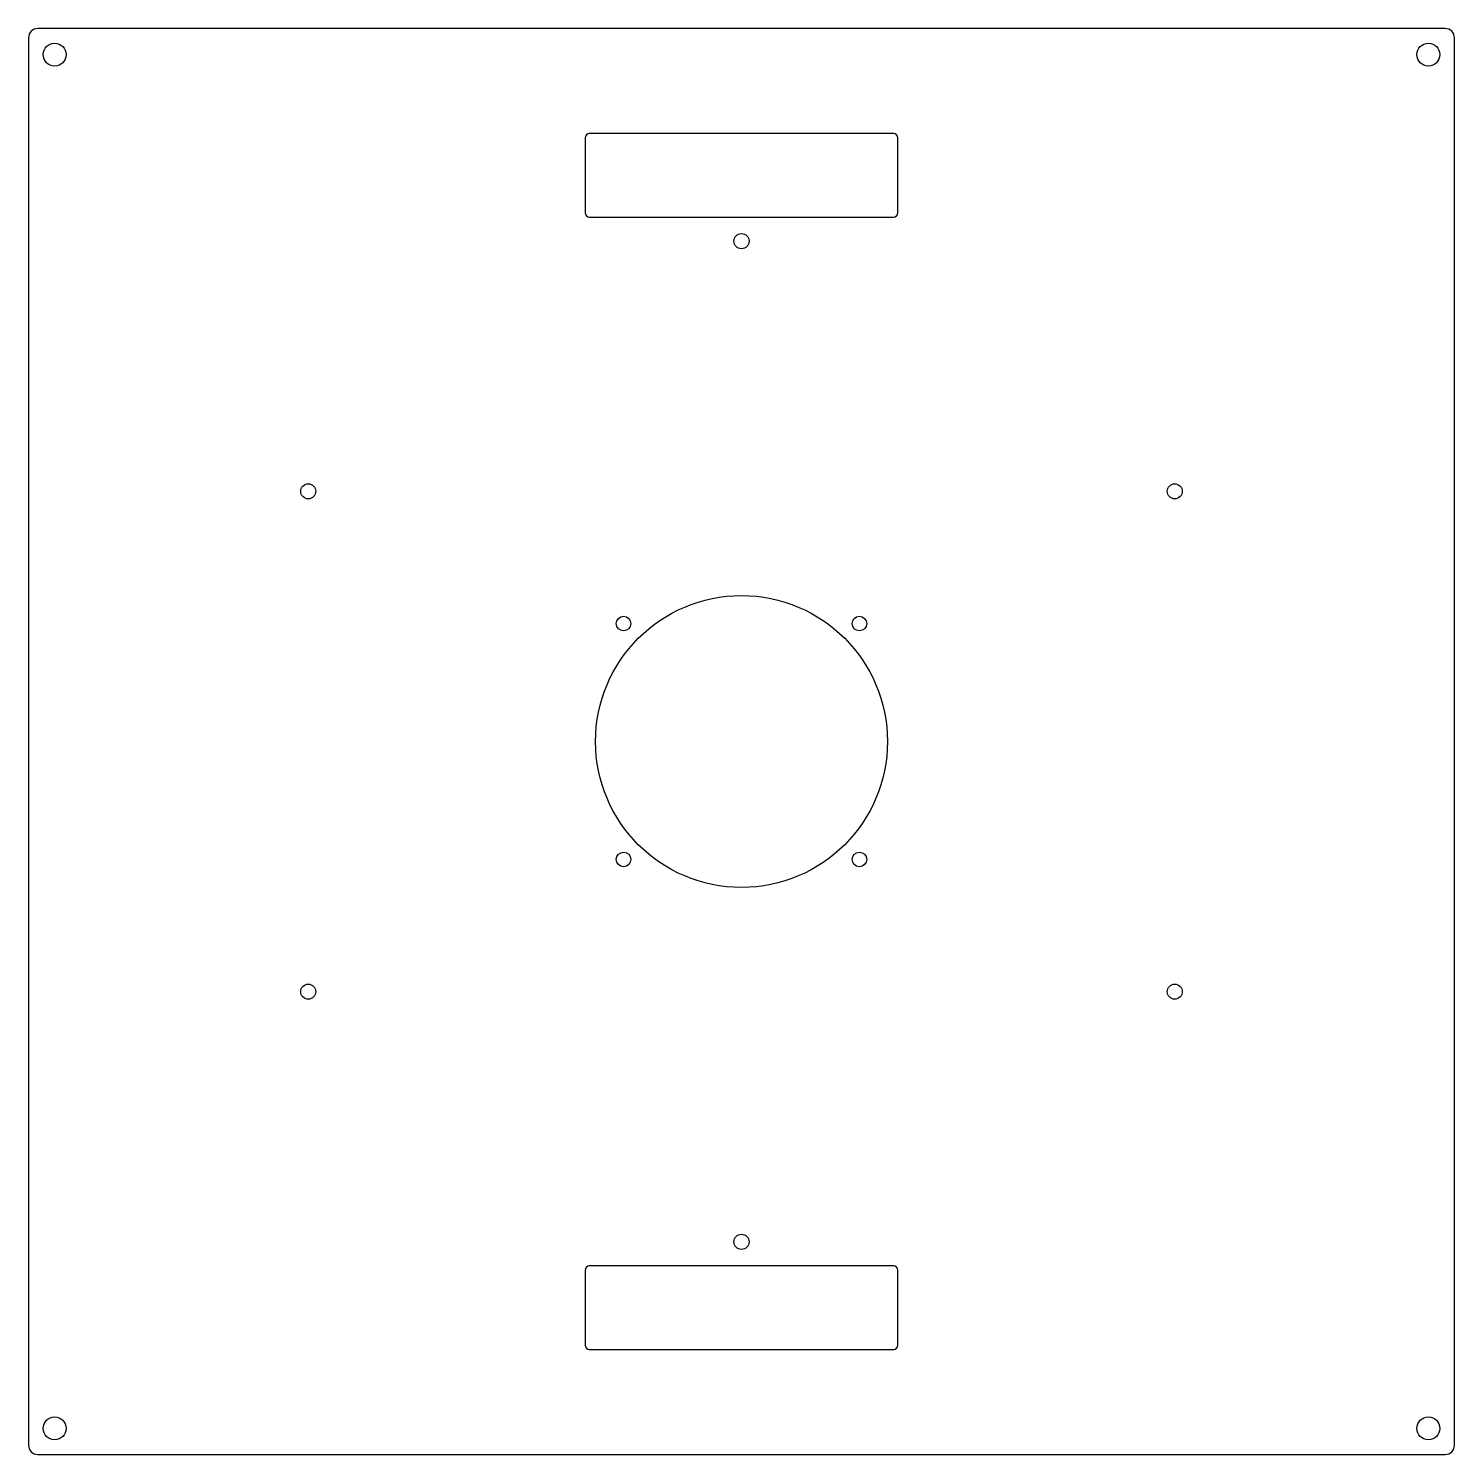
# Model space of a CAD drawing. Header units: millimetres. Extents: x -171 to 171, y -171 to 171.
import ezdxf

# ---------------------------------------------------------------- set-up
doc = ezdxf.new("R2010")
doc.units = ezdxf.units.MM

msp = doc.modelspace()

# ---------------------------------------------------------------- linework, layer by layer
at = {"color": 7, "linetype": 'Continuous', "lineweight": 25}
for p, q in [((-171, 168.75), (-171, -168.75)), ((168.75, 171), (-168.75, 171)), ((171, -168.75), (171, 168.75)), ((-37.5, 144.79), (-37.5, 126.79)), ((36.5, 145.79), (-36.5, 145.79)), ((37.5, 126.79), (37.5, 144.79)), ((-36.5, 125.79), (36.5, 125.79)), ((36.5, -125.79), (-36.5, -125.79)), ((-37.5, -126.79), (-37.5, -144.79)), ((37.5, -144.79), (37.5, -126.79)), ((-36.5, -145.79), (36.5, -145.79)), ((-168.75, -171), (168.75, -171))]:
    msp.add_line(p, q, dxfattribs=at)
for centre, radius in [((-164.75, 164.75), 2.75), ((164.75, 164.75), 2.75), ((0, 120), 1.8), ((-103.92, 60), 1.8), ((103.92, 60), 1.8), ((0, 0), 35), ((-28.28, 28.28), 1.75), ((28.28, 28.28), 1.75), ((-28.28, -28.28), 1.75), ((28.28, -28.28), 1.75), ((-103.92, -60), 1.8), ((103.92, -60), 1.8), ((0, -120), 1.8), ((-164.75, -164.75), 2.75), ((164.75, -164.75), 2.75)]:
    msp.add_circle(centre, radius, dxfattribs=at)
for centre, radius, start, end in [((-168.75, 168.75), 2.25, 90, 180), ((168.75, 168.75), 2.25, 0, 90), ((-36.5, 144.79), 1, 90, 180), ((36.5, 144.79), 1, 0, 90), ((-36.5, 126.79), 1, 180, 270), ((36.5, 126.79), 1, 270, 0), ((-36.5, -126.79), 1, 90, 180), ((36.5, -126.79), 1, 0, 90), ((-36.5, -144.79), 1, 180, 270), ((36.5, -144.79), 1, 270, 0), ((-168.75, -168.75), 2.25, 180, 270), ((168.75, -168.75), 2.25, 270, 0)]:
    msp.add_arc(centre, radius, start, end, dxfattribs=at)

doc.saveas('drawing.dxf')
